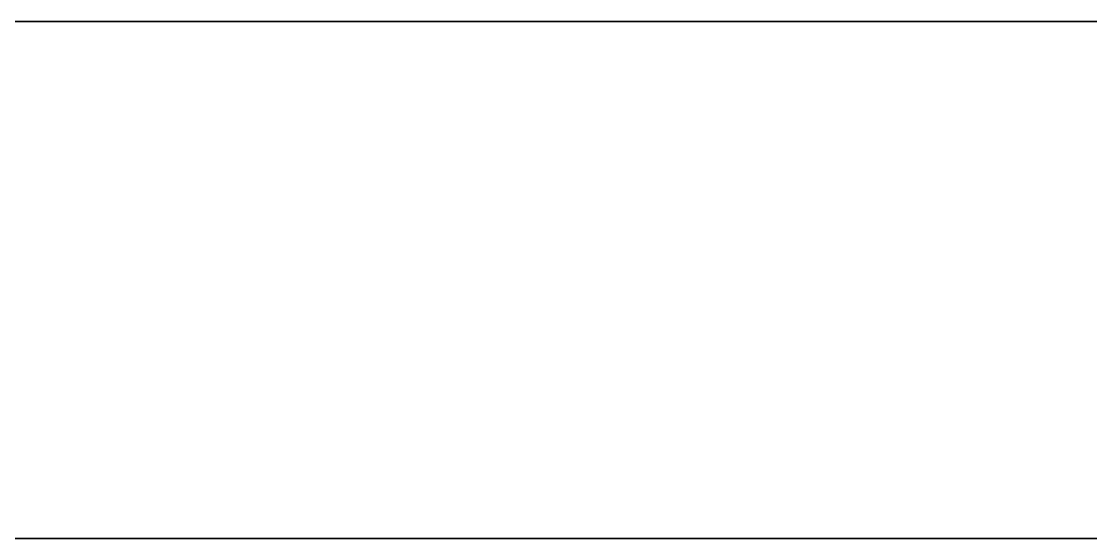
# Model space of a CAD drawing. Header units: metres. Extents: x 350990 to 353010, y 7455300 to 7456700.
# Drawn here: x 351663.5 to 351870.3, y 7455800 to 7455900 of the extents above; entities that cross this region are included whole.
import ezdxf

# ---------------------------------------------------------------- set-up
doc = ezdxf.new("R2010")
doc.units = ezdxf.units.M

msp = doc.modelspace()

# ---------------------------------------------------------------- linework, layer by layer
at = {"layer": 'ARG_M100N'}
msp.add_polyline3d([(351880, 7455900, 1224.281), (351870, 7455900, 1223.6), (351860, 7455900, 1223.03), (351850, 7455900, 1222.571), (351840, 7455900, 1222.221), (351830, 7455900, 1221.978), (351820, 7455900, 1221.836), (351810, 7455900, 1221.789), (351800, 7455900, 1221.828), (351790, 7455900, 1221.944), (351780, 7455900, 1222.124), (351770, 7455900, 1222.356), (351760, 7455900, 1222.627), (351750, 7455900, 1222.923), (351740, 7455900, 1223.228), (351730, 7455900, 1223.528), (351720, 7455900, 1223.808), (351710, 7455900, 1224.051), (351700, 7455900, 1226.213), (351697.104, 7455900, 1230), (351694.155, 7455900, 1240), (351690.841, 7455900, 1250), (351690, 7455900, 1252.357), (351687.319, 7455900, 1260), (351683.694, 7455900, 1270), (351680.076, 7455900, 1280), (351680, 7455900, 1280.216), (351676.656, 7455900, 1290), (351680, 7455900, 1293.633), (351690, 7455900, 1294.374), (351700, 7455900, 1294.245), (351710, 7455900, 1294.051), (351720, 7455900, 1293.808), (351730, 7455900, 1293.528), (351740, 7455900, 1293.228), (351750, 7455900, 1292.923), (351760, 7455900, 1292.627), (351770, 7455900, 1292.356), (351780, 7455900, 1292.124), (351790, 7455900, 1291.944), (351800, 7455900, 1291.828), (351810, 7455900, 1291.789), (351820, 7455900, 1291.836), (351830, 7455900, 1291.978), (351840, 7455900, 1292.221), (351850, 7455900, 1292.571), (351860, 7455900, 1293.03), (351870, 7455900, 1293.6), (351880, 7455900, 1294.281)], dxfattribs=at)
at = {"layer": 'ARG_M200N'}
msp.add_polyline3d([(351880, 7455800, 1233.36), (351870, 7455800, 1232.868), (351860, 7455800, 1232.461), (351850, 7455800, 1232.135), (351840, 7455800, 1231.883), (351830, 7455800, 1231.698), (351820, 7455800, 1231.572), (351810, 7455800, 1231.496), (351800, 7455800, 1231.461), (351790, 7455800, 1231.455), (351780, 7455800, 1231.469), (351770, 7455800, 1231.492), (351760, 7455800, 1231.513), (351750, 7455800, 1231.521), (351740, 7455800, 1231.506), (351730, 7455800, 1231.459), (351720, 7455800, 1231.369), (351710, 7455800, 1231.229), (351700, 7455800, 1231.521), (351690, 7455800, 1235.549), (351688.513, 7455800, 1240), (351685.163, 7455800, 1250), (351681.95, 7455800, 1260), (351680, 7455800, 1266.91), (351679.211, 7455800, 1270), (351677.231, 7455800, 1280), (351675.955, 7455800, 1290), (351678.726, 7455800, 1300), (351680, 7455800, 1300.438), (351690, 7455800, 1300.77), (351700, 7455800, 1301.032), (351710, 7455800, 1301.229), (351720, 7455800, 1301.369), (351730, 7455800, 1301.459), (351740, 7455800, 1301.506), (351750, 7455800, 1301.521), (351760, 7455800, 1301.513), (351770, 7455800, 1301.492), (351780, 7455800, 1301.469), (351790, 7455800, 1301.455), (351800, 7455800, 1301.461), (351810, 7455800, 1301.496), (351820, 7455800, 1301.572), (351830, 7455800, 1301.698), (351840, 7455800, 1301.883), (351850, 7455800, 1302.135), (351860, 7455800, 1302.461), (351870, 7455800, 1302.868), (351880, 7455800, 1303.36)], dxfattribs=at)
at = {"layer": 'BOC_M100N'}
msp.add_polyline3d([(351660, 7455900, 1277.337), (351670, 7455900, 1278.252), (351680, 7455900, 1279.186), (351690, 7455900, 1280.11), (351700, 7455900, 1280.994), (351710, 7455900, 1281.807), (351720, 7455900, 1282.522), (351730, 7455900, 1283.119), (351740, 7455900, 1283.584), (351750, 7455900, 1283.916), (351760, 7455900, 1284.124), (351770, 7455900, 1284.226), (351780, 7455900, 1284.251), (351790, 7455900, 1284.236), (351800, 7455900, 1284.224), (351810, 7455900, 1284.258), (351820, 7455900, 1284.382), (351830, 7455900, 1284.634), (351840, 7455900, 1285.045), (351850, 7455900, 1285.638), (351860, 7455900, 1286.422), (351870, 7455900, 1287.395), (351880, 7455900, 1288.54)], dxfattribs=at)
at = {"layer": 'BOC_M200N'}
msp.add_polyline3d([(351660, 7455800, 1289.325), (351670, 7455800, 1289.489), (351680, 7455800, 1289.582), (351690, 7455800, 1289.637), (351700, 7455800, 1289.69), (351710, 7455800, 1289.774), (351720, 7455800, 1289.916), (351730, 7455800, 1290.137), (351740, 7455800, 1290.45), (351750, 7455800, 1290.858), (351760, 7455800, 1291.354), (351770, 7455800, 1291.924), (351780, 7455800, 1292.549), (351790, 7455800, 1293.203), (351800, 7455800, 1293.861), (351810, 7455800, 1294.497), (351820, 7455800, 1295.091), (351830, 7455800, 1295.628), (351840, 7455800, 1296.102), (351850, 7455800, 1296.515), (351860, 7455800, 1296.879), (351870, 7455800, 1297.215), (351880, 7455800, 1297.551)], dxfattribs=at)
at = {"layer": 'BOLC_M100N'}
msp.add_polyline3d([(351660, 7455900, 1244.578), (351670, 7455900, 1243.584), (351680, 7455900, 1242.605), (351690, 7455900, 1241.631), (351700, 7455900, 1240.645), (351710, 7455900, 1239.63), (351720, 7455900, 1238.564), (351730, 7455900, 1237.432), (351740, 7455900, 1236.223), (351750, 7455900, 1234.931), (351760, 7455900, 1233.563), (351770, 7455900, 1232.133), (351780, 7455900, 1230.666), (351790, 7455900, 1229.197), (351800, 7455900, 1227.767), (351810, 7455900, 1226.423), (351820, 7455900, 1225.212), (351830, 7455900, 1224.182), (351840, 7455900, 1223.372), (351850, 7455900, 1222.815), (351860, 7455900, 1222.535), (351870, 7455900, 1222.543), (351880, 7455900, 1222.837)], dxfattribs=at)
at = {"layer": 'BOLC_M200N'}
msp.add_polyline3d([(351660, 7455800, 1246.465), (351670, 7455800, 1246.613), (351680, 7455800, 1246.64), (351690, 7455800, 1246.507), (351700, 7455800, 1246.173), (351710, 7455800, 1245.607), (351720, 7455800, 1244.779), (351730, 7455800, 1243.675), (351740, 7455800, 1242.289), (351750, 7455800, 1240.63), (351760, 7455800, 1238.718), (351770, 7455800, 1236.589), (351780, 7455800, 1234.288), (351790, 7455800, 1231.872), (351800, 7455800, 1229.404), (351810, 7455800, 1226.953), (351820, 7455800, 1224.588), (351830, 7455800, 1222.377), (351840, 7455800, 1220.385), (351850, 7455800, 1218.668), (351860, 7455800, 1217.271), (351870, 7455800, 1216.229), (351880, 7455800, 1215.563)], dxfattribs=at)
at = {"layer": 'BOX_M100N'}
msp.add_polyline3d([(351660, 7455900, 1223.843), (351670, 7455900, 1222.755), (351680, 7455900, 1221.388), (351690, 7455900, 1219.688), (351700, 7455900, 1217.617), (351710, 7455900, 1215.16), (351720, 7455900, 1212.326), (351730, 7455900, 1209.16), (351740, 7455900, 1205.736), (351750, 7455900, 1202.158), (351760, 7455900, 1198.554), (351770, 7455900, 1195.073), (351780, 7455900, 1191.867), (351790, 7455900, 1189.091), (351800, 7455900, 1186.884), (351810, 7455900, 1185.36), (351820, 7455900, 1184.603), (351830, 7455900, 1184.653), (351840, 7455900, 1185.509), (351850, 7455900, 1187.121), (351860, 7455900, 1189.399), (351870, 7455900, 1192.215), (351880, 7455900, 1195.412)], dxfattribs=at)
at = {"layer": 'BOX_M200N'}
msp.add_polyline3d([(351660, 7455800, 1237.613), (351670, 7455800, 1238.647), (351680, 7455800, 1239.251), (351690, 7455800, 1239.328), (351700, 7455800, 1238.795), (351710, 7455800, 1237.587), (351720, 7455800, 1235.672), (351730, 7455800, 1233.05), (351740, 7455800, 1229.762), (351750, 7455800, 1225.887), (351760, 7455800, 1221.539), (351770, 7455800, 1216.864), (351780, 7455800, 1212.034), (351790, 7455800, 1207.229), (351800, 7455800, 1202.637), (351810, 7455800, 1198.432), (351820, 7455800, 1194.771), (351830, 7455800, 1191.778), (351840, 7455800, 1189.542), (351850, 7455800, 1188.106), (351860, 7455800, 1187.468), (351870, 7455800, 1187.583), (351880, 7455800, 1188.367)], dxfattribs=at)
at = {"layer": 'CU_0p2_M100N'}
for points in [[(351660, 7455900, 873.384), (351670, 7455900, 876.388), (351673.63, 7455900, 880), (351673.255, 7455900, 890), (351670, 7455900, 898.716), (351669.654, 7455900, 900), (351665.167, 7455900, 910), (351660.956, 7455900, 920)], [(351660, 7455900, 1228.178), (351670, 7455900, 1229.663), (351672.198, 7455900, 1230), (351671.032, 7455900, 1240), (351680, 7455900, 1241.414), (351690, 7455900, 1242.903), (351700, 7455900, 1244.217), (351704.309, 7455900, 1240), (351710, 7455900, 1235.497), (351720, 7455900, 1236.37), (351730, 7455900, 1236.996), (351740, 7455900, 1237.408), (351750, 7455900, 1237.638), (351760, 7455900, 1237.714), (351770, 7455900, 1237.658), (351780, 7455900, 1237.492), (351787.438, 7455900, 1230), (351790, 7455900, 1227.149), (351800, 7455900, 1226.827), (351810, 7455900, 1226.535), (351820, 7455900, 1226.336), (351830, 7455900, 1226.282), (351840, 7455900, 1226.401), (351850, 7455900, 1226.654), (351860, 7455900, 1226.974), (351870, 7455900, 1227.29), (351880, 7455900, 1227.547)], [(351876.96, 7455900, 610), (351870, 7455900, 601.023), (351868.921, 7455900, 600), (351860, 7455900, 593.051), (351853.381, 7455900, 590), (351850, 7455900, 588.402), (351840, 7455900, 586.431), (351830, 7455900, 587.107), (351821.03, 7455900, 590), (351820, 7455900, 590.329), (351810, 7455900, 594.951), (351800.516, 7455900, 600), (351800, 7455900, 600.261), (351790, 7455900, 603.957), (351780, 7455900, 605.579), (351770, 7455900, 604.669), (351760, 7455900, 601.342), (351757.422, 7455900, 600), (351750, 7455900, 593.841), (351746.435, 7455900, 590), (351742.636, 7455900, 580), (351742.582, 7455900, 570), (351744.396, 7455900, 560), (351746.734, 7455900, 550), (351748.557, 7455900, 540), (351748.811, 7455900, 530), (351746.053, 7455900, 520), (351740, 7455900, 512.049), (351737.955, 7455900, 510), (351730, 7455900, 504.948), (351720, 7455900, 501.086), (351713.336, 7455900, 500), (351710, 7455900, 499.493), (351700, 7455900, 499.999), (351699.995, 7455900, 500), (351690, 7455900, 502.91), (351680, 7455900, 509.165), (351679.125, 7455900, 510), (351671.001, 7455900, 520), (351670, 7455900, 521.889), (351666.474, 7455900, 530), (351664.431, 7455900, 540), (351664.621, 7455900, 550), (351666.958, 7455900, 560), (351670, 7455900, 567.38), (351671.182, 7455900, 570), (351676.431, 7455900, 580), (351680, 7455900, 587.786), (351681.129, 7455900, 590), (351683.929, 7455900, 600), (351683.942, 7455900, 610), (351681.734, 7455900, 620), (351680, 7455900, 624.437), (351678.132, 7455900, 630), (351673.774, 7455900, 640), (351670, 7455900, 648.029), (351669.072, 7455900, 650), (351663.915, 7455900, 660), (351660, 7455900, 667.936)], [(351663.23, 7455900, 1130), (351665.81, 7455900, 1140), (351669.227, 7455900, 1150), (351670, 7455900, 1152.172), (351672.152, 7455900, 1160), (351673.352, 7455900, 1170), (351670.288, 7455900, 1180), (351670, 7455900, 1180.425), (351661.737, 7455900, 1190)]]:
    msp.add_polyline3d(points, dxfattribs=at)
at = {"layer": 'CU_0p2_M200N'}
for points in [[(351660, 7455800, 1241.558), (351670, 7455800, 1243.877), (351680, 7455800, 1245.437), (351690, 7455800, 1246.427), (351700, 7455800, 1246.996), (351710, 7455800, 1247.25), (351720, 7455800, 1247.255), (351730, 7455800, 1247.051), (351740, 7455800, 1246.677), (351750, 7455800, 1246.188), (351756.138, 7455800, 1240), (351760, 7455800, 1235.678), (351770, 7455800, 1235.31), (351780, 7455800, 1235.149), (351790, 7455800, 1235.245), (351795.293, 7455800, 1230), (351800, 7455800, 1225.765), (351810, 7455800, 1226.258), (351820, 7455800, 1226.769), (351830, 7455800, 1227.219), (351840, 7455800, 1227.561), (351847.634, 7455800, 1220), (351850, 7455800, 1217.85), (351860, 7455800, 1217.917), (351870, 7455800, 1217.864), (351880, 7455800, 1217.705)], [(351660, 7455800, 730.572), (351666.259, 7455800, 740), (351670, 7455800, 744.026), (351679.343, 7455800, 750), (351680, 7455800, 750.413), (351690, 7455800, 753.736), (351700, 7455800, 754.875), (351710, 7455800, 754.678), (351720, 7455800, 754.729), (351730, 7455800, 759.735), (351730.162, 7455800, 760), (351732.151, 7455800, 770), (351731.432, 7455800, 780), (351730, 7455800, 788.604), (351729.743, 7455800, 790), (351727.759, 7455800, 800), (351726.534, 7455800, 810), (351726.13, 7455800, 820), (351726.35, 7455800, 830), (351726.807, 7455800, 840), (351727.046, 7455800, 850), (351726.685, 7455800, 860), (351725.531, 7455800, 870), (351723.607, 7455800, 880), (351721.112, 7455800, 890), (351720, 7455800, 893.538), (351717.753, 7455800, 900), (351713.895, 7455800, 910), (351710.196, 7455800, 920), (351710, 7455800, 920.493), (351705.356, 7455800, 930), (351701.007, 7455800, 940), (351700, 7455800, 942.421), (351695.826, 7455800, 950), (351690.99, 7455800, 960), (351690, 7455800, 962.273), (351685.275, 7455800, 970), (351680.031, 7455800, 980), (351680, 7455800, 980.07), (351673.525, 7455800, 990), (351670, 7455800, 996.522), (351667.394, 7455800, 1000), (351661.516, 7455800, 1010)], [(351871.297, 7455800, 720), (351870, 7455800, 716.592), (351867.813, 7455800, 710), (351865.766, 7455800, 700), (351864.602, 7455800, 690), (351863.734, 7455800, 680), (351862.462, 7455800, 670), (351860, 7455800, 660.322), (351859.91, 7455800, 660), (351854.726, 7455800, 650), (351850, 7455800, 644.659), (351849.666, 7455800, 640), (351848.667, 7455800, 630), (351850, 7455800, 628.026), (351856.585, 7455800, 620), (351854.816, 7455800, 610), (351852.715, 7455800, 600), (351853.408, 7455800, 590), (351850, 7455800, 587.772), (351840, 7455800, 581.803), (351836.541, 7455800, 580), (351830, 7455800, 574.648), (351823.934, 7455800, 570), (351820, 7455800, 564.116), (351817.182, 7455800, 560), (351814.011, 7455800, 550), (351811.684, 7455800, 540), (351810, 7455800, 535.575), (351807.468, 7455800, 530), (351800, 7455800, 522.036), (351797.329, 7455800, 520), (351790, 7455800, 516.567), (351780, 7455800, 513.678), (351770, 7455800, 512.554), (351760, 7455800, 513.302), (351750, 7455800, 516.133), (351742.382, 7455800, 520), (351740, 7455800, 521.571), (351730.463, 7455800, 530), (351730, 7455800, 530.619), (351723.654, 7455800, 540), (351720, 7455800, 549.965), (351719.987, 7455800, 550), (351720, 7455800, 550.205), (351720.916, 7455800, 560), (351729.414, 7455800, 570), (351730, 7455800, 570.404), (351740, 7455800, 576.296), (351746.44, 7455800, 580), (351750, 7455800, 582.544), (351757.38, 7455800, 590), (351760, 7455800, 598.937), (351760.199, 7455800, 600), (351760, 7455800, 601.207), (351758.631, 7455800, 610), (351754.771, 7455800, 620), (351750, 7455800, 629.852), (351749.916, 7455800, 630), (351742.688, 7455800, 640), (351740, 7455800, 643.468), (351732.77, 7455800, 650), (351730, 7455800, 652.318), (351720, 7455800, 657.114), (351710, 7455800, 659.659), (351708.266, 7455800, 660), (351700, 7455800, 661.452), (351690, 7455800, 664.12), (351680, 7455800, 669.294), (351679.196, 7455800, 670), (351670, 7455800, 678.58), (351668.978, 7455800, 680), (351662.919, 7455800, 690)]]:
    msp.add_polyline3d(points, dxfattribs=at)
for points in [[(351770, 7455800, 869.579), (351769.548, 7455800, 870), (351770, 7455800, 873.41), (351774.212, 7455800, 870)], [(351780, 7455800, 828.516), (351778.225, 7455800, 830), (351778.522, 7455800, 840), (351778.977, 7455800, 850), (351779.645, 7455800, 860), (351780, 7455800, 863.786), (351784.386, 7455800, 860), (351790, 7455800, 852.355), (351791.835, 7455800, 850), (351795.548, 7455800, 840), (351796.471, 7455800, 830), (351796.138, 7455800, 820), (351795.627, 7455800, 810), (351795.48, 7455800, 800), (351790, 7455800, 799.358), (351789.182, 7455800, 800), (351789.268, 7455800, 810), (351789.311, 7455800, 820)]]:
    msp.add_polyline3d(points, close=True, dxfattribs=at)
at = {"layer": 'CU_0p4_M100N'}
for points in [[(351871.483, 7455900, 880), (351870, 7455900, 878.213), (351864.754, 7455900, 870), (351860, 7455900, 863.981), (351857.419, 7455900, 860), (351850.345, 7455900, 850), (351850, 7455900, 849.482), (351844.683, 7455900, 840), (351840, 7455900, 831.376), (351839.337, 7455900, 830), (351835.287, 7455900, 820), (351831.353, 7455900, 810), (351830, 7455900, 806.515), (351827.593, 7455900, 800), (351823.169, 7455900, 790), (351820, 7455900, 784.481), (351817.257, 7455900, 780), (351810, 7455900, 770.826), (351809.251, 7455900, 770), (351800, 7455900, 760.816), (351799.039, 7455900, 760), (351790, 7455900, 751.9), (351787.606, 7455900, 750), (351780, 7455900, 742.384), (351777.463, 7455900, 740), (351770.804, 7455900, 730), (351770, 7455900, 727.818), (351767.291, 7455900, 720), (351765.98, 7455900, 710), (351765.614, 7455900, 700), (351765.289, 7455900, 690), (351764.016, 7455900, 680), (351760.355, 7455900, 670), (351760, 7455900, 669.488), (351752.041, 7455900, 660), (351750, 7455900, 658.471), (351740, 7455900, 653.129), (351730, 7455900, 650.827), (351720, 7455900, 651.686), (351710, 7455900, 656.168), (351705.521, 7455900, 660), (351700, 7455900, 665.53), (351696.778, 7455900, 670), (351691.218, 7455900, 680), (351690, 7455900, 683.355), (351687.726, 7455900, 690), (351686.195, 7455900, 700), (351686.821, 7455900, 710), (351690, 7455900, 719.882), (351690.048, 7455900, 720), (351696.419, 7455900, 730), (351700, 7455900, 734.505), (351705.037, 7455900, 740), (351710, 7455900, 746.032), (351713.23, 7455900, 750), (351718.729, 7455900, 760), (351720, 7455900, 763.564), (351721.853, 7455900, 770), (351723.616, 7455900, 780), (351724.991, 7455900, 790), (351726.471, 7455900, 800), (351728.261, 7455900, 810), (351730, 7455900, 818.392), (351730.25, 7455900, 820), (351731.792, 7455900, 830), (351732.945, 7455900, 840), (351733.414, 7455900, 850), (351732.999, 7455900, 860), (351731.66, 7455900, 870), (351730, 7455900, 877.554), (351729.307, 7455900, 880), (351725.41, 7455900, 890), (351721.034, 7455900, 900), (351720, 7455900, 902.089), (351714.985, 7455900, 910), (351710, 7455900, 917.802), (351708.271, 7455900, 920), (351700.594, 7455900, 930), (351700, 7455900, 930.832), (351692.769, 7455900, 940), (351690, 7455900, 944.315), (351686.352, 7455900, 950), (351681.844, 7455900, 960), (351680, 7455900, 967.143), (351679.274, 7455900, 970), (351678.469, 7455900, 980), (351679.199, 7455900, 990), (351680, 7455900, 994.363), (351681.007, 7455900, 1000), (351683.25, 7455900, 1010), (351685.293, 7455900, 1020), (351686.661, 7455900, 1030), (351687.178, 7455900, 1040), (351686.943, 7455900, 1050), (351686.223, 7455900, 1060), (351685.335, 7455900, 1070), (351684.58, 7455900, 1080), (351684.21, 7455900, 1090), (351684.442, 7455900, 1100), (351685.465, 7455900, 1110), (351687.437, 7455900, 1120), (351690, 7455900, 1128.666), (351690.359, 7455900, 1130), (351693.582, 7455900, 1140), (351697.275, 7455900, 1150), (351700, 7455900, 1157.38), (351700.866, 7455900, 1160), (351700.148, 7455900, 1170), (351700, 7455900, 1170.467), (351696.596, 7455900, 1180), (351691.008, 7455900, 1190), (351690, 7455900, 1191.656), (351683.992, 7455900, 1200), (351680, 7455900, 1205.551), (351676.083, 7455900, 1210), (351670, 7455900, 1216.914), (351666.656, 7455900, 1220), (351670, 7455900, 1221.005), (351680, 7455900, 1224.123), (351684.848, 7455900, 1220), (351690, 7455900, 1215.45), (351700, 7455900, 1218.293), (351708.627, 7455900, 1220), (351709.447, 7455900, 1230), (351710, 7455900, 1230.106), (351720, 7455900, 1231.86), (351730, 7455900, 1233.114), (351740, 7455900, 1233.935), (351750, 7455900, 1234.387), (351760, 7455900, 1234.527), (351770, 7455900, 1234.401), (351780, 7455900, 1234.055), (351784.026, 7455900, 1230), (351790, 7455900, 1223.351), (351800, 7455900, 1222.701), (351810, 7455900, 1222.115), (351820, 7455900, 1221.719), (351830, 7455900, 1221.616), (351840, 7455900, 1221.86), (351850, 7455900, 1222.374), (351860, 7455900, 1223.02), (351870, 7455900, 1223.656), (351880, 7455900, 1224.172)], [(351880, 7455900, 1120.88), (351870.287, 7455900, 1130), (351870, 7455900, 1133.394), (351860, 7455900, 1139.162), (351859.114, 7455900, 1140), (351850, 7455900, 1140.53), (351840, 7455900, 1141.223), (351838.341, 7455900, 1140), (351840, 7455900, 1138.38), (351848.488, 7455900, 1130), (351847.997, 7455900, 1120), (351847.867, 7455900, 1110), (351848.15, 7455900, 1100), (351850, 7455900, 1098.529), (351859.24, 7455900, 1090), (351860, 7455900, 1081.972), (351870, 7455900, 1080.806), (351871.742, 7455900, 1080)], [(351873.199, 7455900, 1010), (351870, 7455900, 1007.764), (351869.406, 7455900, 1000), (351870, 7455900, 999.154), (351877.75, 7455900, 990)]]:
    msp.add_polyline3d(points, dxfattribs=at)
at = {"layer": 'CU_0p4_M200N'}
for points in [[(351660, 7455800, 1233.517), (351670, 7455800, 1237.322), (351680, 7455800, 1239.969), (351680.148, 7455800, 1240), (351690, 7455800, 1241.943), (351700, 7455800, 1243.081), (351710, 7455800, 1243.587), (351720, 7455800, 1243.594), (351730, 7455800, 1243.186), (351740, 7455800, 1242.441), (351750, 7455800, 1241.466), (351751.454, 7455800, 1240), (351760, 7455800, 1230.436), (351766.195, 7455800, 1230), (351769.813, 7455800, 1220), (351770, 7455800, 1219.763), (351780, 7455800, 1219.704), (351790, 7455800, 1211.629), (351791.389, 7455800, 1220), (351800, 7455800, 1220.646), (351810, 7455800, 1221.637), (351820, 7455800, 1222.662), (351830, 7455800, 1223.56), (351840, 7455800, 1224.24), (351844.281, 7455800, 1220), (351850, 7455800, 1214.803), (351860, 7455800, 1214.933), (351870, 7455800, 1214.824), (351880, 7455800, 1214.506)], [(351874.296, 7455800, 800), (351870, 7455800, 803.846), (351863.677, 7455800, 810), (351863.773, 7455800, 820), (351863.736, 7455800, 830), (351863.504, 7455800, 840), (351863.071, 7455800, 850), (351862.482, 7455800, 860), (351860, 7455800, 862.359), (351852.282, 7455800, 870), (351851.631, 7455800, 880), (351851.025, 7455800, 890), (351850.533, 7455800, 900), (351850.206, 7455800, 910), (351850, 7455800, 910.212), (351840.109, 7455800, 920), (351840.063, 7455800, 930), (351840.252, 7455800, 940), (351840.664, 7455800, 950), (351840, 7455800, 950.684), (351830.47, 7455800, 950), (351835.211, 7455800, 940), (351838.129, 7455800, 930), (351832.604, 7455800, 920), (351830, 7455800, 919.116), (351820, 7455800, 914.687), (351810, 7455800, 911.631), (351800, 7455800, 910.172), (351790, 7455800, 910.435), (351780, 7455800, 912.681), (351770, 7455800, 917.542), (351768.499, 7455800, 910), (351766.166, 7455800, 900), (351763.584, 7455800, 890), (351760.996, 7455800, 880), (351760, 7455800, 875.48), (351756.894, 7455800, 880), (351750, 7455800, 889.293), (351749.57, 7455800, 890), (351742.935, 7455800, 900), (351740, 7455800, 904.61), (351736.866, 7455800, 910), (351731.474, 7455800, 920), (351730, 7455800, 922.955), (351726.303, 7455800, 930), (351721.846, 7455800, 940), (351720, 7455800, 944.942), (351717.713, 7455800, 950), (351714.027, 7455800, 960), (351711.276, 7455800, 970), (351710, 7455800, 976.616), (351709.087, 7455800, 980), (351707.494, 7455800, 990), (351706.888, 7455800, 1000), (351707.118, 7455800, 1010), (351707.895, 7455800, 1020), (351708.753, 7455800, 1030), (351709.12, 7455800, 1040), (351708.498, 7455800, 1050), (351706.622, 7455800, 1060), (351703.487, 7455800, 1070), (351700, 7455800, 1078.303), (351699.147, 7455800, 1080), (351693.778, 7455800, 1090), (351690, 7455800, 1097.283), (351688.627, 7455800, 1100), (351684.834, 7455800, 1110), (351682.779, 7455800, 1120), (351682.675, 7455800, 1130), (351684.347, 7455800, 1140), (351687.085, 7455800, 1150), (351689.854, 7455800, 1160), (351690, 7455800, 1160.709), (351692.643, 7455800, 1170), (351692.882, 7455800, 1180), (351690, 7455800, 1181.862), (351682.811, 7455800, 1190), (351680, 7455800, 1192.434), (351673.628, 7455800, 1200), (351670, 7455800, 1204.234), (351665.703, 7455800, 1210), (351660, 7455800, 1218.444)]]:
    msp.add_polyline3d(points, dxfattribs=at)
for points in [[(351710, 7455800, 1132.758), (351702.007, 7455800, 1140), (351710, 7455800, 1147.986), (351720, 7455800, 1148.022), (351730, 7455800, 1148.324), (351740, 7455800, 1148.695), (351750, 7455800, 1148.937), (351760, 7455800, 1148.881), (351770, 7455800, 1148.438), (351776.541, 7455800, 1140), (351775.108, 7455800, 1130), (351773.737, 7455800, 1120), (351772.537, 7455800, 1110), (351780, 7455800, 1101.45), (351781.103, 7455800, 1100), (351780.368, 7455800, 1090), (351780, 7455800, 1083.154), (351776.646, 7455800, 1080), (351770, 7455800, 1070.982), (351769.489, 7455800, 1070), (351765.807, 7455800, 1060), (351762.759, 7455800, 1050), (351760, 7455800, 1042.208), (351759.375, 7455800, 1040), (351755.73, 7455800, 1030), (351751.23, 7455800, 1020), (351750, 7455800, 1017.64), (351740, 7455800, 1018.556), (351737.654, 7455800, 1020), (351736.921, 7455800, 1030), (351736.364, 7455800, 1040), (351736.021, 7455800, 1050), (351735.863, 7455800, 1060), (351730, 7455800, 1065.104), (351723.719, 7455800, 1070), (351724.004, 7455800, 1080), (351724.202, 7455800, 1090), (351724.227, 7455800, 1100), (351720, 7455800, 1103.952), (351713.264, 7455800, 1110), (351713.164, 7455800, 1120), (351712.857, 7455800, 1130)], [(351760, 7455800, 1159.527), (351752.861, 7455800, 1160), (351760, 7455800, 1160.573), (351760.495, 7455800, 1160)], [(351760, 7455800, 918.829), (351758.767, 7455800, 920), (351760, 7455800, 925.8), (351766.973, 7455800, 920)], [(351790, 7455800, 652.618), (351786.239, 7455800, 660), (351783.16, 7455800, 670), (351781.949, 7455800, 680), (351782.385, 7455800, 690), (351784.141, 7455800, 700), (351786.686, 7455800, 710), (351789.341, 7455800, 720), (351790, 7455800, 723.093), (351791.304, 7455800, 730), (351792.355, 7455800, 740), (351792.536, 7455800, 750), (351792.017, 7455800, 760), (351800, 7455800, 762.182), (351802.469, 7455800, 760), (351802.288, 7455800, 750), (351802.278, 7455800, 740), (351810, 7455800, 734.125), (351814.507, 7455800, 730), (351814.699, 7455800, 720), (351815.003, 7455800, 710), (351820, 7455800, 705.792), (351825.959, 7455800, 700), (351826.092, 7455800, 690), (351826.083, 7455800, 680), (351830, 7455800, 675.979), (351835.678, 7455800, 670), (351835.125, 7455800, 660), (351834.152, 7455800, 650), (351840, 7455800, 642.429), (351842.1, 7455800, 640), (351840.024, 7455800, 630), (351840, 7455800, 629.899), (351830, 7455800, 627.779), (351820, 7455800, 628.371), (351815.369, 7455800, 630), (351810, 7455800, 631.998), (351800, 7455800, 639.361), (351799.38, 7455800, 640), (351791.455, 7455800, 650)], [(351790, 7455800, 779.024), (351789.868, 7455800, 780), (351788.595, 7455800, 790), (351790, 7455800, 790.354), (351790.401, 7455800, 790), (351790.04, 7455800, 780)], [(351820, 7455800, 976.021), (351818.694, 7455800, 980), (351815.697, 7455800, 990), (351813.248, 7455800, 1000), (351820, 7455800, 1000.794), (351820.979, 7455800, 1000), (351820.674, 7455800, 990), (351830, 7455800, 981.407), (351831.568, 7455800, 980), (351830.988, 7455800, 970), (351830.415, 7455800, 960), (351830, 7455800, 950.773), (351826.529, 7455800, 960), (351822.45, 7455800, 970)]]:
    msp.add_polyline3d(points, close=True, dxfattribs=at)
at = {"layer": 'CU_0p8_M100N'}
msp.add_polyline3d([(351876.879, 7455900, 1140), (351870, 7455900, 1145.868), (351860, 7455900, 1146.74), (351850, 7455900, 1147.993), (351840, 7455900, 1149.437), (351835.65, 7455900, 1150), (351830, 7455900, 1154.074), (351820, 7455900, 1158.649), (351811.419, 7455900, 1160), (351810, 7455900, 1160.17), (351808.093, 7455900, 1160), (351800, 7455900, 1159.122), (351790, 7455900, 1156.323), (351780, 7455900, 1153.006), (351770, 7455900, 1150.191), (351768.661, 7455900, 1150), (351760, 7455900, 1147.894), (351750, 7455900, 1148.972), (351749.035, 7455900, 1150), (351740, 7455900, 1155.833), (351737.453, 7455900, 1160), (351730, 7455900, 1169.948), (351729.973, 7455900, 1170), (351723.804, 7455900, 1180), (351720, 7455900, 1185.08), (351716.712, 7455900, 1190), (351710.343, 7455900, 1200), (351710, 7455900, 1200.557), (351703.884, 7455900, 1210), (351710, 7455900, 1212.493), (351720, 7455900, 1215.55), (351726.355, 7455900, 1210), (351730, 7455900, 1206.739), (351740, 7455900, 1208.133), (351750, 7455900, 1208.751), (351758.625, 7455900, 1200), (351760, 7455900, 1198.313), (351770, 7455900, 1197.975), (351780, 7455900, 1197.375), (351786.747, 7455900, 1190), (351790, 7455900, 1185.293), (351800, 7455900, 1184.561), (351810, 7455900, 1184.118), (351820, 7455900, 1184.075), (351830, 7455900, 1184.444), (351840, 7455900, 1185.18), (351850, 7455900, 1186.127), (351860, 7455900, 1187.099), (351862.202, 7455900, 1190), (351870, 7455900, 1198.19), (351880, 7455900, 1198.715)], dxfattribs=at)
msp.add_polyline3d([(351720, 7455900, 1066.322), (351718.507, 7455900, 1070), (351715.566, 7455900, 1080), (351714.196, 7455900, 1090), (351714.539, 7455900, 1100), (351716.676, 7455900, 1110), (351720, 7455900, 1118.679), (351720.802, 7455900, 1120), (351728.444, 7455900, 1130), (351730, 7455900, 1131.965), (351740, 7455900, 1136.576), (351750, 7455900, 1132.404), (351751.674, 7455900, 1130), (351759.614, 7455900, 1120), (351760, 7455900, 1119.503), (351766.003, 7455900, 1110), (351770, 7455900, 1103.712), (351772.623, 7455900, 1100), (351780, 7455900, 1090.13), (351780.141, 7455900, 1090), (351790, 7455900, 1081.659), (351795.254, 7455900, 1080), (351800, 7455900, 1078.647), (351810, 7455900, 1078.922), (351815.167, 7455900, 1080), (351820, 7455900, 1080.864), (351830, 7455900, 1083.65), (351840, 7455900, 1086.762), (351850, 7455900, 1089.689), (351851.958, 7455900, 1080), (351853.562, 7455900, 1070), (351854.691, 7455900, 1060), (351855.343, 7455900, 1050), (351855.539, 7455900, 1040), (351860, 7455900, 1035.179), (351864.888, 7455900, 1030), (351864.157, 7455900, 1020), (351863.084, 7455900, 1010), (351861.778, 7455900, 1000), (351862.312, 7455900, 990), (351860, 7455900, 986.875), (351856.146, 7455900, 980), (351853.036, 7455900, 970), (351851.654, 7455900, 960), (351851.201, 7455900, 950), (351851.055, 7455900, 940), (351850.71, 7455900, 930), (351850, 7455900, 922.885), (351849.775, 7455900, 920), (351848.15, 7455900, 910), (351845.292, 7455900, 900), (351840.775, 7455900, 890), (351840, 7455900, 888.644), (351835.231, 7455900, 880), (351830, 7455900, 872.344), (351828.269, 7455900, 870), (351820.55, 7455900, 860), (351820, 7455900, 859.252), (351812.062, 7455900, 850), (351810, 7455900, 847.28), (351802.71, 7455900, 840), (351800, 7455900, 836.671), (351790.596, 7455900, 830), (351790, 7455900, 829.455), (351780, 7455900, 829.636), (351779.692, 7455900, 830), (351772.494, 7455900, 840), (351770, 7455900, 844.061), (351767.934, 7455900, 850), (351764.249, 7455900, 860), (351760.559, 7455900, 870), (351760, 7455900, 871.357), (351756.732, 7455900, 880), (351752.904, 7455900, 890), (351750, 7455900, 897.751), (351749.061, 7455900, 900), (351744.907, 7455900, 910), (351741.164, 7455900, 920), (351740, 7455900, 923.586), (351737.34, 7455900, 930), (351734.02, 7455900, 940), (351731.659, 7455900, 950), (351730.588, 7455900, 960), (351731.396, 7455900, 970), (351734.801, 7455900, 980), (351740, 7455900, 988.648), (351740.996, 7455900, 990), (351748.81, 7455900, 1000), (351750, 7455900, 1001.975), (351755.577, 7455900, 1010), (351758.623, 7455900, 1020), (351755.406, 7455900, 1030), (351750, 7455900, 1034.713), (351744.009, 7455900, 1040), (351740, 7455900, 1042.323), (351731.597, 7455900, 1050), (351730, 7455900, 1051.304), (351723.855, 7455900, 1060)], close=True, dxfattribs=at)
at = {"layer": 'CU_0p8_M200N'}
for points in [[(351680, 7455800, 1228.258), (351678.618, 7455800, 1230), (351680, 7455800, 1230.581), (351690, 7455800, 1233.977), (351700, 7455800, 1235.993), (351710, 7455800, 1236.956), (351720, 7455800, 1237.135), (351730, 7455800, 1236.77), (351736.258, 7455800, 1230), (351740, 7455800, 1224.434), (351750, 7455800, 1223.742), (351760, 7455800, 1223.328), (351763.174, 7455800, 1220), (351770, 7455800, 1211.328), (351780, 7455800, 1212.376), (351782.452, 7455800, 1210), (351780, 7455800, 1200.005), (351770, 7455800, 1205.334), (351760, 7455800, 1207.777), (351750, 7455800, 1208.22), (351740, 7455800, 1207.662), (351730, 7455800, 1207.007), (351720, 7455800, 1207.032), (351710, 7455800, 1208.503), (351705.892, 7455800, 1210), (351700, 7455800, 1211.945), (351690, 7455800, 1218.222), (351688.064, 7455800, 1220)], [(351740, 7455800, 951.3), (351737.103, 7455800, 960), (351735.187, 7455800, 970), (351734.633, 7455800, 980), (351735.433, 7455800, 990), (351737.531, 7455800, 1000), (351740, 7455800, 1007.991), (351741.02, 7455800, 1000), (351742.03, 7455800, 990), (351742.581, 7455800, 980), (351742.504, 7455800, 970), (351750, 7455800, 964.841), (351755.516, 7455800, 960), (351754.417, 7455800, 950), (351752.442, 7455800, 940), (351750, 7455800, 931.619), (351744.954, 7455800, 940), (351740.421, 7455800, 950)], [(351790, 7455800, 1077.17), (351787.351, 7455800, 1080), (351788.369, 7455800, 1090), (351789.812, 7455800, 1100), (351790, 7455800, 1101.098), (351800, 7455800, 1103.535), (351810, 7455800, 1104.227), (351820, 7455800, 1102.646), (351826.073, 7455800, 1100), (351830, 7455800, 1097.569), (351838.436, 7455800, 1090), (351840, 7455800, 1087.55), (351846.058, 7455800, 1080), (351849.31, 7455800, 1070), (351846.158, 7455800, 1060), (351840, 7455800, 1054.499), (351837.38, 7455800, 1050), (351830, 7455800, 1040.497), (351829.739, 7455800, 1040), (351824.807, 7455800, 1030), (351821.606, 7455800, 1020), (351820.482, 7455800, 1010), (351820, 7455800, 1009.909), (351819.9, 7455800, 1010), (351819.704, 7455800, 1020), (351810, 7455800, 1027.77), (351807.585, 7455800, 1030), (351807.293, 7455800, 1040), (351800, 7455800, 1046.394), (351796.31, 7455800, 1050), (351796.36, 7455800, 1060), (351796.618, 7455800, 1070)]]:
    msp.add_polyline3d(points, close=True, dxfattribs=at)
for points in [[(351880, 7455800, 1126.423), (351870, 7455800, 1127.75), (351860, 7455800, 1128.801), (351853.639, 7455800, 1130), (351850, 7455800, 1130.498), (351840, 7455800, 1133.436), (351830.325, 7455800, 1140), (351830, 7455800, 1140.197), (351820.386, 7455800, 1150), (351820, 7455800, 1150.389), (351812.731, 7455800, 1160), (351810, 7455800, 1163.757), (351805.806, 7455800, 1170), (351800, 7455800, 1179.012), (351799.312, 7455800, 1180), (351790.845, 7455800, 1190), (351790, 7455800, 1190.994), (351780.006, 7455800, 1200), (351790, 7455800, 1202.174), (351800, 7455800, 1204.215), (351804.631, 7455800, 1200), (351810, 7455800, 1195.054), (351820, 7455800, 1196.822), (351830, 7455800, 1198.063), (351838.569, 7455800, 1190), (351840, 7455800, 1188.507), (351850, 7455800, 1189.053), (351860, 7455800, 1189.236), (351870, 7455800, 1189.13), (351880, 7455800, 1188.805)], [(351880, 7455800, 873.976), (351870, 7455800, 878.576), (351867.857, 7455800, 880), (351860, 7455800, 885.772), (351859.518, 7455800, 890), (351858.621, 7455800, 900), (351858.1, 7455800, 910), (351850, 7455800, 918.366), (351848.349, 7455800, 920), (351848.514, 7455800, 930), (351849.137, 7455800, 940), (351850, 7455800, 948.484), (351860, 7455800, 947.664), (351866.502, 7455800, 950), (351870, 7455800, 951.249), (351880, 7455800, 958.58)], [(351873.944, 7455800, 1030), (351870.186, 7455800, 1040), (351870, 7455800, 1040.696), (351864.993, 7455800, 1050), (351861.548, 7455800, 1060), (351862.275, 7455800, 1070), (351870, 7455800, 1076.974), (351872.042, 7455800, 1080)]]:
    msp.add_polyline3d(points, dxfattribs=at)
at = {"layer": 'IMP_M100N'}
msp.add_polyline3d([(351871.562, 7455900, 990), (351870, 7455900, 995.143), (351868.535, 7455900, 1000), (351865.779, 7455900, 1010), (351863.296, 7455900, 1020), (351861.061, 7455900, 1030), (351860, 7455900, 1035.203), (351859.041, 7455900, 1040), (351857.193, 7455900, 1050), (351855.463, 7455900, 1060), (351853.802, 7455900, 1070), (351852.156, 7455900, 1080), (351850.474, 7455900, 1090), (351850, 7455900, 1092.668), (351848.704, 7455900, 1100), (351846.796, 7455900, 1110), (351844.706, 7455900, 1120), (351842.396, 7455900, 1130), (351840, 7455900, 1139.371), (351839.838, 7455900, 1140), (351840, 7455900, 1150), (351840, 7455900, 1150), (351850, 7455900, 1150), (351860, 7455900, 1150), (351870, 7455900, 1150), (351870, 7455900, 1150), (351876.932, 7455900, 1140)], dxfattribs=at)
at = {"layer": 'IMP_M200N'}
msp.add_polyline3d([(351871.905, 7455800, 560), (351870, 7455800, 566.05), (351868.751, 7455800, 570), (351865.399, 7455800, 580), (351861.866, 7455800, 590), (351860, 7455800, 595.094), (351858.198, 7455800, 600), (351854.436, 7455800, 610), (351850.611, 7455800, 620), (351850, 7455800, 621.591), (351846.782, 7455800, 630), (351842.965, 7455800, 640), (351840, 7455800, 647.832), (351839.186, 7455800, 650), (351835.49, 7455800, 660), (351831.849, 7455800, 670), (351830, 7455800, 675.161), (351828.293, 7455800, 680), (351824.82, 7455800, 690), (351821.384, 7455800, 700), (351820, 7455800, 704.063), (351818.023, 7455800, 710), (351814.708, 7455800, 720), (351811.386, 7455800, 730), (351810, 7455800, 734.154), (351808.11, 7455800, 740), (351804.858, 7455800, 750), (351801.576, 7455800, 760), (351800, 7455800, 764.759), (351798.333, 7455800, 770), (351795.135, 7455800, 780), (351791.927, 7455800, 790), (351790, 7455800, 796.003), (351788.775, 7455800, 800), (351785.727, 7455800, 810), (351782.718, 7455800, 820), (351780, 7455800, 829.187), (351779.77, 7455800, 830), (351776.996, 7455800, 840), (351774.301, 7455800, 850), (351771.696, 7455800, 860), (351770, 7455800, 866.748), (351769.21, 7455800, 870), (351766.867, 7455800, 880), (351764.618, 7455800, 890), (351762.461, 7455800, 900), (351760.39, 7455800, 910), (351760, 7455800, 911.965), (351758.418, 7455800, 920), (351756.514, 7455800, 930), (351754.662, 7455800, 940), (351752.85, 7455800, 950), (351751.064, 7455800, 960), (351750, 7455800, 966.019), (351749.283, 7455800, 970), (351747.487, 7455800, 980), (351745.663, 7455800, 990), (351743.796, 7455800, 1000), (351741.867, 7455800, 1010), (351740, 7455800, 1019.325), (351739.861, 7455800, 1020), (351737.746, 7455800, 1030), (351735.536, 7455800, 1040), (351733.225, 7455800, 1050), (351730.811, 7455800, 1060), (351730, 7455800, 1063.242), (351728.298, 7455800, 1070), (351725.705, 7455800, 1080), (351723.044, 7455800, 1090), (351720.325, 7455800, 1100), (351720, 7455800, 1101.171), (351717.602, 7455800, 1110), (351714.866, 7455800, 1120), (351712.118, 7455800, 1130), (351710, 7455800, 1137.672), (351709.379, 7455800, 1140), (351710, 7455800, 1150), (351710, 7455800, 1150), (351720, 7455800, 1150), (351730, 7455800, 1150), (351740, 7455800, 1150), (351750, 7455800, 1150), (351760, 7455800, 1150), (351760, 7455800, 1150), (351770, 7455800, 1144.743), (351771.021, 7455800, 1140), (351773.306, 7455800, 1130), (351775.758, 7455800, 1120), (351778.407, 7455800, 1110), (351780, 7455800, 1104.427), (351781.279, 7455800, 1100), (351784.402, 7455800, 1090), (351787.795, 7455800, 1080), (351790, 7455800, 1073.964), (351791.47, 7455800, 1070), (351795.425, 7455800, 1060), (351799.65, 7455800, 1050), (351800, 7455800, 1049.207), (351804.078, 7455800, 1040), (351808.685, 7455800, 1030), (351810, 7455800, 1027.208), (351813.342, 7455800, 1020), (351818.004, 7455800, 1010), (351820, 7455800, 1005.686), (351822.537, 7455800, 1000), (351826.874, 7455800, 990), (351830, 7455800, 982.492), (351830.985, 7455800, 980), (351834.731, 7455800, 970), (351838.222, 7455800, 960), (351840, 7455800, 954.519), (351841.381, 7455800, 950), (351844.204, 7455800, 940), (351846.788, 7455800, 930), (351849.156, 7455800, 920), (351850, 7455800, 916.148), (351851.284, 7455800, 910), (351853.233, 7455800, 900), (351855.069, 7455800, 890), (351856.825, 7455800, 880), (351858.533, 7455800, 870), (351860, 7455800, 861.332), (351860.222, 7455800, 860), (351861.902, 7455800, 850), (351863.628, 7455800, 840), (351865.424, 7455800, 830), (351867.308, 7455800, 820), (351869.293, 7455800, 810), (351870, 7455800, 806.591), (351871.392, 7455800, 800)], dxfattribs=at)
at = {"layer": 'PHY_M100N'}
for points in [[(351660, 7455900, 1294.249), (351670, 7455900, 1294.387), (351680, 7455900, 1294.425), (351690, 7455900, 1294.374), (351700, 7455900, 1294.245), (351710, 7455900, 1294.051), (351720, 7455900, 1293.808), (351730, 7455900, 1293.528), (351740, 7455900, 1293.228), (351750, 7455900, 1292.923), (351760, 7455900, 1292.627), (351770, 7455900, 1292.356), (351780, 7455900, 1292.124), (351790, 7455900, 1291.944), (351800, 7455900, 1291.828), (351810, 7455900, 1291.789), (351820, 7455900, 1291.836), (351830, 7455900, 1291.978), (351840, 7455900, 1292.221), (351850, 7455900, 1292.571), (351860, 7455900, 1293.03), (351870, 7455900, 1293.6), (351880, 7455900, 1294.281)], [(351880, 7455900, 1039.632), (351870, 7455900, 1036.578), (351860, 7455900, 1036.777), (351850, 7455900, 1038.893), (351840, 7455900, 1035.983), (351830, 7455900, 1031.975), (351826.714, 7455900, 1030), (351820, 7455900, 1025.852), (351813.281, 7455900, 1020), (351810, 7455900, 1017.018), (351803.886, 7455900, 1010), (351800, 7455900, 1005.274), (351796.126, 7455900, 1000), (351790, 7455900, 991.039), (351789.28, 7455900, 990), (351782.863, 7455900, 980), (351780, 7455900, 975.149), (351776.45, 7455900, 970), (351770.127, 7455900, 960), (351770, 7455900, 959.785), (351761.824, 7455900, 950), (351760, 7455900, 947.667), (351750, 7455900, 941.538), (351740, 7455900, 941.885), (351730, 7455900, 946.827), (351724.979, 7455900, 950), (351720, 7455900, 952.968), (351710, 7455900, 956.835), (351700, 7455900, 955.968), (351690.919, 7455900, 950), (351690, 7455900, 949.416), (351682.023, 7455900, 940), (351680, 7455900, 937.744), (351674.891, 7455900, 930), (351670, 7455900, 923.083), (351668.066, 7455900, 920), (351661.387, 7455900, 910)]]:
    msp.add_polyline3d(points, dxfattribs=at)
at = {"layer": 'PHY_M200N'}
for points in [[(351660, 7455800, 1299.545), (351669.365, 7455800, 1300), (351670, 7455800, 1300.031), (351680, 7455800, 1300.438), (351690, 7455800, 1300.77), (351700, 7455800, 1301.032), (351710, 7455800, 1301.229), (351720, 7455800, 1301.369), (351730, 7455800, 1301.459), (351740, 7455800, 1301.506), (351750, 7455800, 1301.521), (351760, 7455800, 1301.513), (351770, 7455800, 1301.492), (351780, 7455800, 1301.469), (351790, 7455800, 1301.455), (351800, 7455800, 1301.461), (351810, 7455800, 1301.496), (351820, 7455800, 1301.572), (351830, 7455800, 1301.698), (351840, 7455800, 1301.883), (351850, 7455800, 1302.135), (351860, 7455800, 1302.461), (351870, 7455800, 1302.868), (351880, 7455800, 1303.36)], [(351878.5, 7455800, 970), (351870, 7455800, 971.434), (351860, 7455800, 975.794), (351853.081, 7455800, 980), (351850, 7455800, 981.877), (351840, 7455800, 988.351), (351837.044, 7455800, 990), (351830, 7455800, 993.911), (351820, 7455800, 997.652), (351810, 7455800, 999.17), (351800, 7455800, 998.56), (351790, 7455800, 996.349), (351780, 7455800, 993.288), (351770, 7455800, 990.067), (351769.771, 7455800, 990), (351760, 7455800, 986.827), (351750, 7455800, 983.62), (351740.565, 7455800, 980), (351740, 7455800, 979.759), (351730, 7455800, 973.885), (351725.36, 7455800, 970), (351720, 7455800, 965.157), (351715.613, 7455800, 960), (351710, 7455800, 953.109), (351707.803, 7455800, 950), (351700.775, 7455800, 940), (351700, 7455800, 938.909), (351693.551, 7455800, 930), (351690, 7455800, 925.37), (351684.819, 7455800, 920), (351680, 7455800, 915.407), (351670, 7455800, 910.543), (351660, 7455800, 911.242)]]:
    msp.add_polyline3d(points, dxfattribs=at)
at = {"layer": 'POT_M100N'}
for points in [[(351660, 7455900, 750.577), (351670, 7455900, 759.886), (351670.133, 7455900, 760), (351680, 7455900, 768.593), (351681.63, 7455900, 770), (351690, 7455900, 777.616), (351692.453, 7455900, 780), (351700, 7455900, 788.087), (351701.588, 7455900, 790), (351708.751, 7455900, 800), (351710, 7455900, 802.102), (351714.057, 7455900, 810), (351718.006, 7455900, 820), (351720, 7455900, 827.119), (351720.706, 7455900, 830), (351722.227, 7455900, 840), (351722.863, 7455900, 850), (351722.707, 7455900, 860), (351721.864, 7455900, 870), (351720.44, 7455900, 880), (351720, 7455900, 882.298), (351718.444, 7455900, 890), (351716.074, 7455900, 900), (351713.497, 7455900, 910), (351710.834, 7455900, 920), (351710, 7455900, 923.12), (351708.113, 7455900, 930), (351705.533, 7455900, 940), (351703.225, 7455900, 950), (351701.256, 7455900, 960), (351700, 7455900, 967.93), (351699.672, 7455900, 970), (351698.517, 7455900, 980), (351697.852, 7455900, 990), (351697.691, 7455900, 1000), (351698.045, 7455900, 1010), (351698.922, 7455900, 1020), (351700, 7455900, 1027.658), (351700.335, 7455900, 1030), (351702.317, 7455900, 1040), (351705.546, 7455900, 1050), (351710, 7455900, 1054.578), (351720, 7455900, 1057.846), (351727.898, 7455900, 1060), (351730, 7455900, 1060.565), (351740, 7455900, 1062.72), (351750, 7455900, 1064.397), (351760, 7455900, 1065.703), (351770, 7455900, 1066.784), (351780, 7455900, 1067.813), (351790, 7455900, 1068.979), (351796.894, 7455900, 1070), (351800, 7455900, 1070.459), (351810, 7455900, 1072.411), (351820, 7455900, 1074.969), (351830, 7455900, 1078.205), (351834.598, 7455900, 1080), (351840, 7455900, 1082.119), (351850, 7455900, 1086.649), (351856.705, 7455900, 1090), (351860, 7455900, 1091.658), (351870, 7455900, 1096.934), (351875.821, 7455900, 1100)], [(351880, 7455900, 290.031), (351870, 7455900, 290.032), (351860, 7455900, 290.032), (351850, 7455900, 290.033), (351840, 7455900, 290.033), (351830, 7455900, 290.034), (351820, 7455900, 290.034), (351810, 7455900, 290.035), (351800, 7455900, 290.036), (351790, 7455900, 290.037), (351780, 7455900, 290.039), (351770, 7455900, 290.04), (351760, 7455900, 290.042), (351750, 7455900, 290.044), (351740, 7455900, 290.046), (351730, 7455900, 290.049), (351720, 7455900, 290.052), (351710, 7455900, 290.056), (351700, 7455900, 290.06), (351690, 7455900, 290.064), (351680, 7455900, 290.069), (351670, 7455900, 290.074), (351660, 7455900, 290.079)]]:
    msp.add_polyline3d(points, dxfattribs=at)
at = {"layer": 'POT_M200N'}
for points in [[(351660, 7455800, 723.162), (351670, 7455800, 728.946), (351672.148, 7455800, 730), (351680, 7455800, 733.777), (351690, 7455800, 738.136), (351694.322, 7455800, 740), (351700, 7455800, 742.535), (351710, 7455800, 747.398), (351714.651, 7455800, 750), (351720, 7455800, 753.286), (351729.036, 7455800, 760), (351730, 7455800, 760.823), (351738.905, 7455800, 770), (351740, 7455800, 771.365), (351745.884, 7455800, 780), (351750, 7455800, 787.774), (351751.037, 7455800, 790), (351754.614, 7455800, 800), (351757.093, 7455800, 810), (351758.607, 7455800, 820), (351759.266, 7455800, 830), (351759.157, 7455800, 840), (351758.351, 7455800, 850), (351756.907, 7455800, 860), (351754.874, 7455800, 870), (351752.296, 7455800, 880), (351750, 7455800, 887.484), (351749.209, 7455800, 890), (351745.683, 7455800, 900), (351741.822, 7455800, 910), (351740, 7455800, 914.474), (351737.712, 7455800, 920), (351733.515, 7455800, 930), (351730, 7455800, 938.448), (351729.351, 7455800, 940), (351725.419, 7455800, 950), (351721.828, 7455800, 960), (351720, 7455800, 965.844), (351718.721, 7455800, 970), (351716.236, 7455800, 980), (351714.407, 7455800, 990), (351713.286, 7455800, 1000), (351712.914, 7455800, 1010), (351713.322, 7455800, 1020), (351714.527, 7455800, 1030), (351716.535, 7455800, 1040), (351719.341, 7455800, 1050), (351720, 7455800, 1051.871), (351723.219, 7455800, 1060), (351730, 7455800, 1068.146), (351731.869, 7455800, 1070), (351740, 7455800, 1075.103), (351748.809, 7455800, 1080), (351750, 7455800, 1080.656), (351760, 7455800, 1085.214), (351770, 7455800, 1088.638), (351776.254, 7455800, 1090), (351780, 7455800, 1090.814), (351790, 7455800, 1091.713), (351800, 7455800, 1091.376), (351809.404, 7455800, 1090), (351810, 7455800, 1089.912), (351820, 7455800, 1087.486), (351830, 7455800, 1084.332), (351840, 7455800, 1080.719), (351841.912, 7455800, 1080), (351850, 7455800, 1076.934), (351860, 7455800, 1073.273), (351870, 7455800, 1070.005), (351870.017, 7455800, 1070), (351880, 7455800, 1067.356)], [(351880, 7455800, 290.045), (351870, 7455800, 290.045), (351860, 7455800, 290.045), (351850, 7455800, 290.046), (351840, 7455800, 290.046), (351830, 7455800, 290.047), (351820, 7455800, 290.047), (351810, 7455800, 290.048), (351800, 7455800, 290.049), (351790, 7455800, 290.05), (351780, 7455800, 290.052), (351770, 7455800, 290.054), (351760, 7455800, 290.056), (351750, 7455800, 290.059), (351740, 7455800, 290.062), (351730, 7455800, 290.065), (351720, 7455800, 290.069), (351710, 7455800, 290.073), (351700, 7455800, 290.078), (351690, 7455800, 290.083), (351680, 7455800, 290.089), (351670, 7455800, 290.095), (351660, 7455800, 290.102)]]:
    msp.add_polyline3d(points, dxfattribs=at)
at = {"layer": 'PRO_M100N'}
for points in [[(351660, 7455900, 1294.249), (351670, 7455900, 1294.387), (351680, 7455900, 1294.425), (351690, 7455900, 1294.374), (351700, 7455900, 1294.245), (351710, 7455900, 1294.051), (351720, 7455900, 1293.808), (351730, 7455900, 1293.528), (351740, 7455900, 1293.228), (351750, 7455900, 1292.923), (351760, 7455900, 1292.627), (351770, 7455900, 1292.356), (351780, 7455900, 1292.124), (351790, 7455900, 1291.944), (351800, 7455900, 1291.828), (351810, 7455900, 1291.789), (351820, 7455900, 1291.836), (351830, 7455900, 1291.978), (351840, 7455900, 1292.221), (351850, 7455900, 1292.571), (351860, 7455900, 1293.03), (351870, 7455900, 1293.6), (351880, 7455900, 1294.281)], [(351880, 7455900, 290.01), (351870, 7455900, 290.01), (351860, 7455900, 290.01), (351850, 7455900, 290.01), (351840, 7455900, 290.01), (351830, 7455900, 290.01), (351820, 7455900, 290.01), (351810, 7455900, 290.01), (351800, 7455900, 290.01), (351790, 7455900, 290.01), (351780, 7455900, 290.01), (351770, 7455900, 290.01), (351760, 7455900, 290.01), (351750, 7455900, 290.01), (351740, 7455900, 290.01), (351730, 7455900, 290.01), (351720, 7455900, 290.01), (351710, 7455900, 290.01), (351700, 7455900, 290.01), (351690, 7455900, 290.01), (351680, 7455900, 290.01), (351670, 7455900, 290.01), (351660, 7455900, 290.01)]]:
    msp.add_polyline3d(points, dxfattribs=at)
at = {"layer": 'PRO_M200N'}
for points in [[(351660, 7455800, 1299.545), (351669.365, 7455800, 1300), (351670, 7455800, 1300.031), (351680, 7455800, 1300.438), (351690, 7455800, 1300.77), (351700, 7455800, 1301.032), (351710, 7455800, 1301.229), (351720, 7455800, 1301.369), (351730, 7455800, 1301.459), (351740, 7455800, 1301.506), (351750, 7455800, 1301.521), (351760, 7455800, 1301.513), (351770, 7455800, 1301.492), (351780, 7455800, 1301.469), (351790, 7455800, 1301.455), (351800, 7455800, 1301.461), (351810, 7455800, 1301.496), (351820, 7455800, 1301.572), (351830, 7455800, 1301.698), (351840, 7455800, 1301.883), (351850, 7455800, 1302.135), (351860, 7455800, 1302.461), (351870, 7455800, 1302.868), (351880, 7455800, 1303.36)], [(351880, 7455800, 290.01), (351870, 7455800, 290.01), (351860, 7455800, 290.01), (351850, 7455800, 290.01), (351840, 7455800, 290.01), (351830, 7455800, 290.01), (351820, 7455800, 290.01), (351810, 7455800, 290.01), (351800, 7455800, 290.01), (351790, 7455800, 290.01), (351780, 7455800, 290.01), (351770, 7455800, 290.01), (351760, 7455800, 290.01), (351750, 7455800, 290.01), (351740, 7455800, 290.01), (351730, 7455800, 290.01), (351720, 7455800, 290.01), (351710, 7455800, 290.01), (351700, 7455800, 290.01), (351690, 7455800, 290.01), (351680, 7455800, 290.01), (351670, 7455800, 290.01), (351660, 7455800, 290.01)]]:
    msp.add_polyline3d(points, dxfattribs=at)
at = {"layer": 'QMP_M100N'}
msp.add_polyline3d([(351880, 7455900, 290.069), (351870, 7455900, 290.071), (351860, 7455900, 290.073), (351850, 7455900, 290.075), (351840, 7455900, 290.078), (351830, 7455900, 290.081), (351820, 7455900, 290.085), (351810, 7455900, 290.09), (351800, 7455900, 290.097), (351790, 7455900, 290.105), (351780, 7455900, 290.117), (351770, 7455900, 290.132), (351760, 7455900, 290.154), (351750, 7455900, 290.188), (351740, 7455900, 290.241), (351730, 7455900, 290.339), (351720, 7455900, 290.575), (351710, 7455900, 291.828), (351706.159, 7455900, 300), (351705.139, 7455900, 310), (351704.016, 7455900, 320), (351702.818, 7455900, 330), (351701.561, 7455900, 340), (351700.257, 7455900, 350), (351700, 7455900, 351.894), (351698.909, 7455900, 360), (351697.53, 7455900, 370), (351696.123, 7455900, 380), (351694.684, 7455900, 390), (351693.21, 7455900, 400), (351691.699, 7455900, 410), (351690.149, 7455900, 420), (351690, 7455900, 420.961), (351688.571, 7455900, 430), (351686.975, 7455900, 440), (351685.374, 7455900, 450), (351683.791, 7455900, 460), (351682.256, 7455900, 470), (351680.813, 7455900, 480), (351680, 7455900, 486.363), (351679.529, 7455900, 490), (351678.486, 7455900, 500), (351677.742, 7455900, 510), (351677.367, 7455900, 520), (351677.428, 7455900, 530), (351677.981, 7455900, 540), (351679.069, 7455900, 550), (351680, 7455900, 555.656), (351680.789, 7455900, 560), (351683.254, 7455900, 570), (351686.392, 7455900, 580), (351690, 7455900, 589.488), (351690.222, 7455900, 590), (351695.289, 7455900, 600), (351700, 7455900, 608.119), (351701.248, 7455900, 610), (351708.644, 7455900, 620), (351710, 7455900, 621.671), (351717.507, 7455900, 630), (351720, 7455900, 632.585), (351727.577, 7455900, 640), (351730, 7455900, 642.272), (351738.221, 7455900, 650), (351740, 7455900, 651.642), (351748.535, 7455900, 660), (351750, 7455900, 661.441), (351757.893, 7455900, 670), (351760, 7455900, 672.344), (351766.146, 7455900, 680), (351770, 7455900, 685.025), (351773.42, 7455900, 690), (351779.876, 7455900, 700), (351780, 7455900, 700.202), (351785.528, 7455900, 710), (351790, 7455900, 718.712), (351790.62, 7455900, 720), (351795.13, 7455900, 730), (351799.148, 7455900, 740), (351800, 7455900, 742.346), (351802.704, 7455900, 750), (351805.804, 7455900, 760), (351808.447, 7455900, 770), (351810, 7455900, 777.024), (351810.663, 7455900, 780), (351812.483, 7455900, 790), (351813.871, 7455900, 800), (351814.84, 7455900, 810), (351815.401, 7455900, 820), (351815.567, 7455900, 830), (351815.35, 7455900, 840), (351814.761, 7455900, 850), (351813.812, 7455900, 860), (351812.516, 7455900, 870), (351810.887, 7455900, 880), (351810, 7455900, 884.637), (351808.991, 7455900, 890), (351806.865, 7455900, 900), (351804.501, 7455900, 910), (351801.948, 7455900, 920), (351800, 7455900, 927.348), (351799.303, 7455900, 930), (351796.717, 7455900, 940), (351794.197, 7455900, 950), (351791.859, 7455900, 960), (351790, 7455900, 969.233), (351789.849, 7455900, 970), (351788.39, 7455900, 980), (351787.513, 7455900, 990), (351787.338, 7455900, 1000), (351787.962, 7455900, 1010), (351789.441, 7455900, 1020), (351790, 7455900, 1022.416), (351791.887, 7455900, 1030), (351795.198, 7455900, 1040), (351799.202, 7455900, 1050), (351800, 7455900, 1051.404), (351804.482, 7455900, 1060), (351810, 7455900, 1063.436), (351819.243, 7455900, 1070), (351820, 7455900, 1070.496), (351830, 7455900, 1076.96), (351834.689, 7455900, 1080), (351840, 7455900, 1083.535), (351849.693, 7455900, 1090), (351850, 7455900, 1090.212), (351860, 7455900, 1096.902), (351864.773, 7455900, 1100), (351870, 7455900, 1103.521), (351880, 7455900, 1109.904)], dxfattribs=at)
at = {"layer": 'QMP_M200N'}
msp.add_polyline3d([(351880, 7455800, 290.208), (351870, 7455800, 290.212), (351860, 7455800, 290.217), (351850, 7455800, 290.223), (351840, 7455800, 290.232), (351830, 7455800, 290.244), (351820, 7455800, 290.263), (351810, 7455800, 290.291), (351800, 7455800, 290.334), (351790, 7455800, 290.407), (351780, 7455800, 290.541), (351770, 7455800, 290.861), (351760, 7455800, 292.423), (351756.089, 7455800, 300), (351754.655, 7455800, 310), (351753.296, 7455800, 320), (351752.072, 7455800, 330), (351751.036, 7455800, 340), (351750.232, 7455800, 350), (351750, 7455800, 354.341), (351749.724, 7455800, 360), (351749.503, 7455800, 370), (351749.555, 7455800, 380), (351749.877, 7455800, 390), (351750, 7455800, 392.138), (351750.527, 7455800, 400), (351751.484, 7455800, 410), (351752.714, 7455800, 420), (351754.193, 7455800, 430), (351755.896, 7455800, 440), (351757.801, 7455800, 450), (351759.886, 7455800, 460), (351760, 7455800, 460.532), (351762.423, 7455800, 470), (351765.118, 7455800, 480), (351767.96, 7455800, 490), (351770, 7455800, 496.877), (351771.043, 7455800, 500), (351774.419, 7455800, 510), (351777.998, 7455800, 520), (351780, 7455800, 525.25), (351781.792, 7455800, 530), (351785.774, 7455800, 540), (351790, 7455800, 549.698), (351790.118, 7455800, 550), (351794.337, 7455800, 560), (351798.977, 7455800, 570), (351800, 7455800, 571.988), (351803.525, 7455800, 580), (351808.367, 7455800, 590), (351810, 7455800, 593.069), (351813.212, 7455800, 600), (351818.264, 7455800, 610), (351820, 7455800, 613.185), (351823.374, 7455800, 620), (351828.668, 7455800, 630), (351830, 7455800, 632.392), (351834.056, 7455800, 640), (351839.602, 7455800, 650), (351840, 7455800, 650.704), (351845.323, 7455800, 660), (351850, 7455800, 668.123), (351851.151, 7455800, 670), (351857.216, 7455800, 680), (351860, 7455800, 684.767), (351863.451, 7455800, 690), (351869.664, 7455800, 700), (351870, 7455800, 700.594), (351876.359, 7455800, 710)], dxfattribs=at)
at = {"layer": 'TOH_M100N'}
msp.add_polyline3d([(351660, 7455900, 1166.948), (351670, 7455900, 1165.607), (351680, 7455900, 1164.127), (351690, 7455900, 1162.337), (351700, 7455900, 1160.069), (351710, 7455900, 1157.181), (351720, 7455900, 1153.571), (351730, 7455900, 1149.191), (351740, 7455900, 1144.057), (351750, 7455900, 1138.25), (351760, 7455900, 1131.918), (351770, 7455900, 1125.269), (351780, 7455900, 1118.553), (351790, 7455900, 1112.053), (351800, 7455900, 1106.06), (351810, 7455900, 1100.853), (351820, 7455900, 1096.677), (351830, 7455900, 1093.723), (351840, 7455900, 1092.11), (351850, 7455900, 1091.88), (351860, 7455900, 1092.987), (351870, 7455900, 1095.302), (351880, 7455900, 1098.623)], dxfattribs=at)
at = {"layer": 'TOH_M200N'}
msp.add_polyline3d([(351660, 7455800, 1178.113), (351670, 7455800, 1178.588), (351680, 7455800, 1178.808), (351690, 7455800, 1178.646), (351700, 7455800, 1177.973), (351710, 7455800, 1176.674), (351720, 7455800, 1174.659), (351730, 7455800, 1171.874), (351740, 7455800, 1168.305), (351750, 7455800, 1163.987), (351760, 7455800, 1159.002), (351770, 7455800, 1153.475), (351780, 7455800, 1147.565), (351790, 7455800, 1141.459), (351800, 7455800, 1135.359), (351810, 7455800, 1129.463), (351820, 7455800, 1123.961), (351830, 7455800, 1119.015), (351840, 7455800, 1114.75), (351850, 7455800, 1111.248), (351860, 7455800, 1108.543), (351870, 7455800, 1106.617), (351880, 7455800, 1105.411)], dxfattribs=at)
at = {"layer": 'TOPO_M100N'}
msp.add_polyline3d([(351660, 7455900, 1294.249), (351670, 7455900, 1294.387), (351680, 7455900, 1294.425), (351690, 7455900, 1294.374), (351700, 7455900, 1294.245), (351710, 7455900, 1294.051), (351720, 7455900, 1293.808), (351730, 7455900, 1293.528), (351740, 7455900, 1293.228), (351750, 7455900, 1292.923), (351760, 7455900, 1292.627), (351770, 7455900, 1292.356), (351780, 7455900, 1292.124), (351790, 7455900, 1291.944), (351800, 7455900, 1291.828), (351810, 7455900, 1291.789), (351820, 7455900, 1291.836), (351830, 7455900, 1291.978), (351840, 7455900, 1292.221), (351850, 7455900, 1292.571), (351860, 7455900, 1293.03), (351870, 7455900, 1293.6), (351880, 7455900, 1294.281)], dxfattribs=at)
at = {"layer": 'TOPO_M200N'}
msp.add_polyline3d([(351660, 7455800, 1299.545), (351670, 7455800, 1300.031), (351680, 7455800, 1300.438), (351690, 7455800, 1300.77), (351700, 7455800, 1301.032), (351710, 7455800, 1301.229), (351720, 7455800, 1301.369), (351730, 7455800, 1301.459), (351740, 7455800, 1301.506), (351750, 7455800, 1301.521), (351760, 7455800, 1301.513), (351770, 7455800, 1301.492), (351780, 7455800, 1301.469), (351790, 7455800, 1301.455), (351800, 7455800, 1301.461), (351810, 7455800, 1301.496), (351820, 7455800, 1301.572), (351830, 7455800, 1301.698), (351840, 7455800, 1301.883), (351850, 7455800, 1302.135), (351860, 7455800, 1302.461), (351870, 7455800, 1302.868), (351880, 7455800, 1303.36)], dxfattribs=at)

doc.saveas('drawing.dxf')
